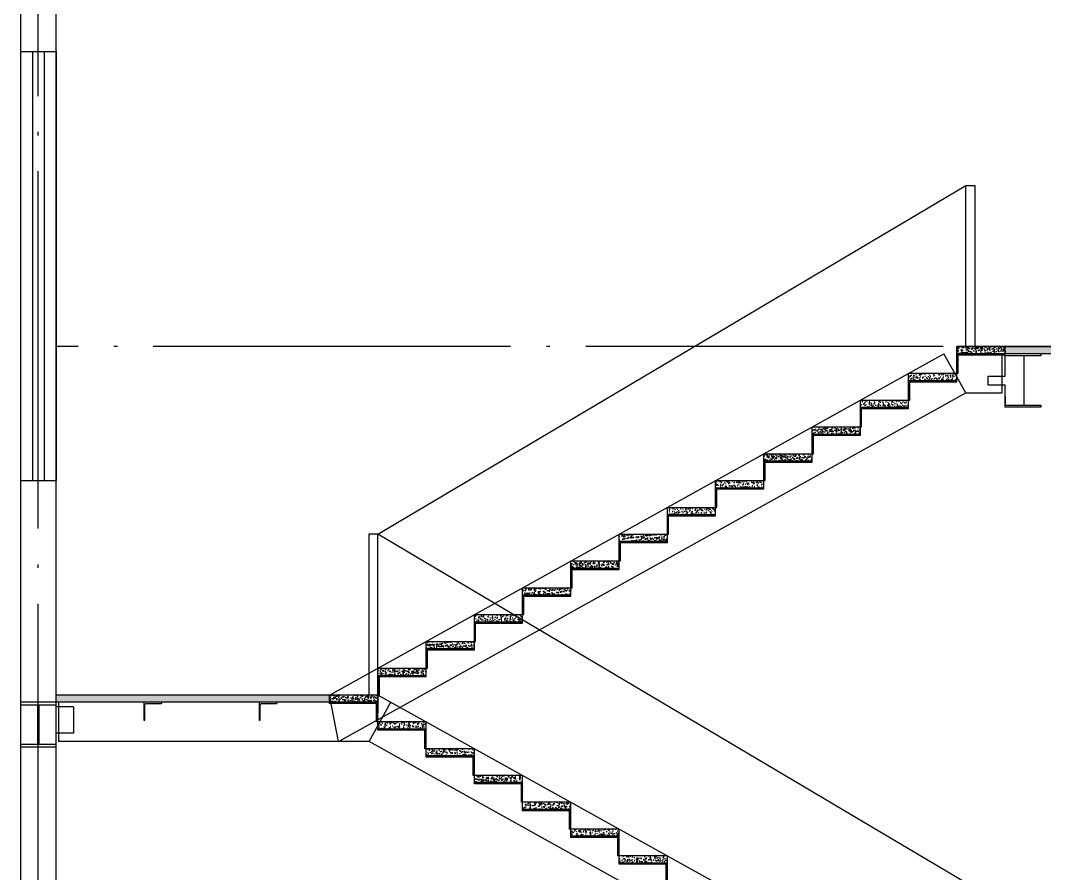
# Model space of a CAD drawing. Extents: x -518586 to 1253874, y -62343 to 661177.
# Drawn here: x 1136992 to 1148451, y 5269 to 14814 of the extents above; entities that cross this region are included whole.
import ezdxf

# ---------------------------------------------------------------- set-up
doc = ezdxf.new("R2010")
doc.units = 0
doc.header["$LTSCALE"] = 1000
doc.header["$MEASUREMENT"] = 0
doc.linetypes.add('DOTE', pattern=[2.42, 2, -0.2, 0.02, -0.2])
for name, color, linetype in [('3T_WOOD', 21, 'Continuous'), ('BEAM_CON', 4, 'Continuous'), ('DOTE', 9, 'DOTE'), ('S_STAIR', 2, 'Continuous'), ('WALL', 6, 'Continuous'), ('尺寸线', 3, 'Continuous')]:
    doc.layers.add(name, color=color, linetype=linetype)
doc.layers.add('基础堆坡', color=40, linetype='Continuous', lineweight=25)
doc.layers.add('柱构件', color=7, linetype='Continuous', lineweight=25, true_color=0xffff94)
pattern_1 = [(130, (2096280.245, -774378.07), (-35.8629732, -3.1376036), [3.7499962, -41.2499587]), (185, (2096280.245, -774378.07), (6.9375597, 37.609569), [2.999997, -32.999967]), (79.5486, (2096277.256, -774378.33), (-28.9254401, 34.4719426), [3.1870063, -35.0570705]), (133.8158, (2096280.245, -774368.07), (-53.361999, -8.2759424), [5.6249944, -61.874938]), (83.3644, (2096275.8, -774368.76), (-46.7330885, 48.7058448), [4.7805096, -52.5855974]), (188.8158, (2096280.245, -774368.07), (-46.7330505, 48.7058813), [4.4999955, -49.4999504]), (159, (2096275.245, -774370.57), (-29.8453227, -20.1309244), [3.7499962, -41.2499587]), (214, (2096275.245, -774370.57), (-12.1657544, 36.257466), [2.999997, -32.999967]), (108.5486, (2096272.758, -774372.246), (-42.0110894, 16.1265087), [3.1870063, -35.0570705]), (142.5, (2096280.245, -774378.069), (-0.60799216, 16.64467603), [0, -32.59996737, 0, -33.49996647, 0, -33.12496684]), (172.5, (2096280.245, -774378.069), (-13.1534637, 19.72056585), [0, -19.09998088, 0, -31.84996812, 0, -12.62498736]), (212.5, (2096291.395, -774378.069), (-26.69109509, -1.12774246), [0, -12.4999875, 0, -38.99996096, 0, -51.7499482]), (222.5, (2096296.395, -774378.069), (-29.15927928, 5.0052441), [0, -16.24998373, 0, -25.89997407, 0, -36.7499632])]
pattern_2 = [(135, (2096280.245, -774378.069), (5.612654457, 5.612654457), [])]
pattern_3 = [(50, (184942.75, -772428.07), (35.8629732, -3.1376036), [3.7499962, -41.2499587]), (355, (184942.75, -772428.07), (-6.9375597, 37.609569), [2.999997, -32.999967]), (100.4514, (184945.737, -772428.332), (28.9254401, 34.4719426), [3.1870063, -35.0570705]), (46.1842, (184942.75, -772418.07), (53.361999, -8.2759424), [5.6249944, -61.874938]), (96.6356, (184947.196, -772418.76), (46.7330885, 48.7058448), [4.7805096, -52.5855974]), (351.1842, (184942.75, -772418.07), (46.7330505, 48.7058813), [4.4999955, -49.4999504]), (21, (184947.75, -772420.57), (29.8453227, -20.1309244), [3.7499962, -41.2499587]), (326, (184947.75, -772420.57), (12.1657544, 36.257466), [2.999997, -32.999967]), (71.4514, (184950.236, -772422.25), (42.0110894, 16.1265087), [3.1870063, -35.0570705]), (37.5, (184942.749, -772428.071), (0.60799216, 16.64467603), [0, -32.59996737, 0, -33.49996647, 0, -33.12496684]), (7.5, (184942.749, -772428.07), (13.1534637, 19.72056585), [0, -19.09998088, 0, -31.84996812, 0, -12.62498736]), (327.5, (184931.599, -772428.071), (26.69109509, -1.12774246), [0, -12.4999875, 0, -38.99996096, 0, -51.7499482]), (317.5, (184926.6, -772428.07), (29.15927928, 5.0052441), [0, -16.24998373, 0, -25.89997407, 0, -36.7499632])]
pattern_4 = [(45, (184942.749, -772428.071), (-5.612654457, 5.612654457), [])]

# ---------------------------------------------------------------- blocks, each defined once
blk = doc.blocks.new('0174')
at = {"layer": 'WALL'}
h = blk.add_hatch(dxfattribs=at)
h.set_pattern_fill('ANSI31', color=0, scale=4.999995, style=0)
h.set_pattern_definition(pattern_4)
h.paths.add_polyline_path([(1142501.5, 16332.9), (1142231.5, 16332.9), (1142231.5, 16272.9), (1142231.5, 16222.9), (1142238.5, 16222.9), (1142238.5, 16325.9), (1142501.5, 16325.9)])
h = blk.add_hatch(dxfattribs=at)
h.set_pattern_fill('ANSI31', color=0, scale=4.999995, style=0)
h.set_pattern_definition(pattern_4)
h.paths.add_polyline_path([(1142231.5, 16182.9), (1141961.5, 16182.9), (1141961.5, 16072.9), (1141968.5, 16072.9), (1141968.5, 16175.9), (1142231.5, 16175.9)])
h = blk.add_hatch(dxfattribs=at)
h.set_pattern_fill('ANSI31', color=0, scale=4.999995, style=0)
h.set_pattern_definition(pattern_4)
h.paths.add_polyline_path([(1141961.5, 16032.9), (1141691.5, 16032.9), (1141691.5, 15922.9), (1141698.5, 15922.9), (1141698.5, 16025.9), (1141961.5, 16025.9)])
h = blk.add_hatch(dxfattribs=at)
h.set_pattern_fill('ANSI31', color=0, scale=4.999995, style=0)
h.set_pattern_definition(pattern_4)
h.paths.add_polyline_path([(1141691.5, 15882.9), (1141421.5, 15882.9), (1141421.5, 15772.9), (1141428.5, 15772.9), (1141428.5, 15875.9), (1141691.5, 15875.9)])
h = blk.add_hatch(dxfattribs=at)
h.set_pattern_fill('ANSI31', color=0, scale=4.999995, style=0)
h.set_pattern_definition(pattern_4)
h.paths.add_polyline_path([(1141421.5, 15732.9), (1141151.5, 15732.9), (1141151.5, 15622.9), (1141158.5, 15622.9), (1141158.5, 15725.9), (1141421.5, 15725.9)])
h = blk.add_hatch(dxfattribs=at)
h.set_pattern_fill('ANSI31', color=0, scale=4.999995, style=0)
h.set_pattern_definition(pattern_4)
h.paths.add_polyline_path([(1141151.5, 15582.9), (1140881.5, 15582.9), (1140881.5, 15472.9), (1140888.5, 15472.9), (1140888.5, 15575.9), (1141151.5, 15575.9)])
h = blk.add_hatch(dxfattribs=at)
h.set_pattern_fill('ANSI31', color=0, scale=4.999995, style=0)
h.set_pattern_definition(pattern_4)
h.paths.add_polyline_path([(1140881.5, 15432.9), (1140611.5, 15432.9), (1140611.5, 15322.9), (1140618.5, 15322.9), (1140618.5, 15425.9), (1140881.5, 15425.9)])
h = blk.add_hatch(dxfattribs=at)
h.set_pattern_fill('ANSI31', color=0, scale=4.999995, style=0)
h.set_pattern_definition(pattern_4)
h.paths.add_polyline_path([(1140341.5, 15172.9), (1140348.5, 15172.9), (1140348.5, 15275.9), (1140611.5, 15275.9), (1140611.5, 15282.9), (1140341.5, 15282.9)])
h = blk.add_hatch(dxfattribs=at)
h.set_pattern_fill('ANSI31', color=0, scale=4.999995, style=0)
h.set_pattern_definition(pattern_4)
h.paths.add_polyline_path([(1140341.5, 15132.9), (1140071.5, 15132.9), (1140071.5, 15022.9), (1140078.5, 15022.9), (1140078.5, 15125.9), (1140341.5, 15125.9)])
h = blk.add_hatch(dxfattribs=at)
h.set_pattern_fill('ANSI31', color=0, scale=4.999995, style=0)
h.set_pattern_definition(pattern_4)
h.paths.add_polyline_path([(1140071.5, 14982.9), (1139801.5, 14982.9), (1139801.5, 14872.9), (1139808.5, 14872.9), (1139808.5, 14975.9), (1140071.5, 14975.9)])
h = blk.add_hatch(dxfattribs=at)
h.set_pattern_fill('ANSI31', color=0, scale=4.999995, style=0)
h.set_pattern_definition(pattern_4)
h.paths.add_polyline_path([(1139801.5, 14832.9), (1139531.5, 14832.9), (1139531.5, 14722.9), (1139538.5, 14722.9), (1139538.5, 14825.9), (1139801.5, 14825.9)])
h = blk.add_hatch(dxfattribs=at)
h.set_pattern_fill('ANSI31', color=0, scale=4.999995, style=0)
h.set_pattern_definition(pattern_4)
h.paths.add_polyline_path([(1139261.5, 14572.9), (1139268.5, 14572.9), (1139268.5, 14675.9), (1139531.5, 14675.9), (1139531.5, 14682.9), (1139261.5, 14682.9)])
h = blk.add_hatch(dxfattribs=at)
h.set_pattern_fill('ANSI31', color=0, scale=4.999995, style=0)
h.set_pattern_definition(pattern_4)
h.paths.add_polyline_path([(1139261.5, 14532.9), (1138991.5, 14532.9), (1138991.5, 14422.9), (1138998.5, 14422.9), (1138998.5, 14525.9), (1139261.5, 14525.9)])
h = blk.add_hatch(dxfattribs=at)
h.set_pattern_fill('ANSI31', color=0, scale=4.999995, style=0)
h.set_pattern_definition(pattern_2)
h.paths.add_polyline_path([(1138721.5, 14382.9), (1138991.5, 14382.9), (1138991.5, 14322.9), (1138991.5, 14272.9), (1138984.5, 14272.9), (1138984.5, 14375.9), (1138721.5, 14375.9)])
h = blk.add_hatch(dxfattribs=at)
h.set_pattern_fill('ANSI31', color=0, scale=4.999995, style=0)
h.set_pattern_definition(pattern_2)
h.paths.add_polyline_path([(1138991.5, 14232.9), (1139261.5, 14232.9), (1139261.5, 14122.9), (1139254.5, 14122.9), (1139254.5, 14225.9), (1138991.5, 14225.9)])
h = blk.add_hatch(dxfattribs=at)
h.set_pattern_fill('ANSI31', color=0, scale=4.999995, style=0)
h.set_pattern_definition(pattern_2)
h.paths.add_polyline_path([(1139261.5, 14082.9), (1139531.5, 14082.9), (1139531.5, 13972.9), (1139524.5, 13972.9), (1139524.5, 14075.9), (1139261.5, 14075.9)])
h = blk.add_hatch(dxfattribs=at)
h.set_pattern_fill('ANSI31', color=0, scale=4.999995, style=0)
h.set_pattern_definition(pattern_2)
h.paths.add_polyline_path([(1139531.5, 13932.9), (1139801.5, 13932.9), (1139801.5, 13822.9), (1139794.5, 13822.9), (1139794.5, 13925.9), (1139531.5, 13925.9)])
h = blk.add_hatch(dxfattribs=at)
h.set_pattern_fill('ANSI31', color=0, scale=4.999995, style=0)
h.set_pattern_definition(pattern_2)
h.paths.add_polyline_path([(1139801.5, 13782.9), (1140071.5, 13782.9), (1140071.5, 13672.9), (1140064.5, 13672.9), (1140064.5, 13775.9), (1139801.5, 13775.9)])
h = blk.add_hatch(dxfattribs=at)
h.set_pattern_fill('ANSI31', color=0, scale=4.999995, style=0)
h.set_pattern_definition(pattern_2)
h.paths.add_polyline_path([(1140071.5, 13632.9), (1140341.5, 13632.9), (1140341.5, 13522.9), (1140334.5, 13522.9), (1140334.5, 13625.9), (1140071.5, 13625.9)])
h = blk.add_hatch(dxfattribs=at)
h.set_pattern_fill('ANSI31', color=0, scale=4.999995, style=0)
h.set_pattern_definition(pattern_2)
h.paths.add_polyline_path([(1140341.5, 13482.9), (1140611.5, 13482.9), (1140611.5, 13372.9), (1140604.5, 13372.9), (1140604.5, 13475.9), (1140341.5, 13475.9)])
at = {"layer": '基础堆坡'}
h = blk.add_hatch(dxfattribs=at)
h.set_pattern_fill('混凝土', color=256, scale=4.999995, style=0)
h.set_pattern_definition(pattern_3)
h.paths.add_polyline_path([(1142231.5, 16332.9), (1142231.5, 16372.9), (1142501.5, 16372.9), (1142501.5, 16332.9)])
h = blk.add_hatch(dxfattribs=at)
h.set_pattern_fill('混凝土', color=256, scale=4.999995, style=0)
h.set_pattern_definition(pattern_1)
h.paths.add_polyline_path([(1142501.5, 16332.9), (1142501.5, 16372.9), (1145091.5, 16372.9), (1145091.5, 16332.9)])
h = blk.add_hatch(dxfattribs=at)
h.set_pattern_fill('混凝土', color=256, scale=4.999995, style=0)
h.set_pattern_definition(pattern_3)
h.paths.add_polyline_path([(1141961.5, 16182.9), (1141961.5, 16222.9), (1142231.5, 16222.9), (1142231.5, 16182.9)])
h = blk.add_hatch(dxfattribs=at)
h.set_pattern_fill('混凝土', color=256, scale=4.999995, style=0)
h.set_pattern_definition(pattern_3)
h.paths.add_polyline_path([(1141691.5, 16032.9), (1141691.5, 16072.9), (1141961.5, 16072.9), (1141961.5, 16032.9)])
h = blk.add_hatch(dxfattribs=at)
h.set_pattern_fill('混凝土', color=256, scale=4.999995, style=0)
h.set_pattern_definition(pattern_3)
h.paths.add_polyline_path([(1141421.5, 15882.9), (1141421.5, 15922.9), (1141691.5, 15922.9), (1141691.5, 15882.9)])
h = blk.add_hatch(dxfattribs=at)
h.set_pattern_fill('混凝土', color=256, scale=4.999995, style=0)
h.set_pattern_definition(pattern_3)
h.paths.add_polyline_path([(1141151.5, 15732.9), (1141151.5, 15772.9), (1141421.5, 15772.9), (1141421.5, 15732.9)])
h = blk.add_hatch(dxfattribs=at)
h.set_pattern_fill('混凝土', color=256, scale=4.999995, style=0)
h.set_pattern_definition(pattern_3)
h.paths.add_polyline_path([(1140881.5, 15582.9), (1140881.5, 15622.9), (1141151.5, 15622.9), (1141151.5, 15582.9)])
h = blk.add_hatch(dxfattribs=at)
h.set_pattern_fill('混凝土', color=256, scale=4.999995, style=0)
h.set_pattern_definition(pattern_3)
h.paths.add_polyline_path([(1140611.5, 15432.9), (1140611.5, 15472.9), (1140881.5, 15472.9), (1140881.5, 15432.9)])
h = blk.add_hatch(dxfattribs=at)
h.set_pattern_fill('混凝土', color=256, scale=4.999995, style=0)
h.set_pattern_definition(pattern_3)
h.paths.add_polyline_path([(1140341.5, 15282.9), (1140341.5, 15322.9), (1140611.5, 15322.9), (1140611.5, 15282.9)])
h = blk.add_hatch(dxfattribs=at)
h.set_pattern_fill('混凝土', color=256, scale=4.999995, style=0)
h.set_pattern_definition(pattern_3)
h.paths.add_polyline_path([(1140071.5, 15132.9), (1140071.5, 15172.9), (1140341.5, 15172.9), (1140341.5, 15132.9)])
h = blk.add_hatch(dxfattribs=at)
h.set_pattern_fill('混凝土', color=256, scale=4.999995, style=0)
h.set_pattern_definition(pattern_3)
h.paths.add_polyline_path([(1140071.5, 15022.9), (1140071.5, 14982.9), (1139801.5, 14982.9), (1139801.5, 15022.9)])
h = blk.add_hatch(dxfattribs=at)
h.set_pattern_fill('混凝土', color=256, scale=4.999995, style=0)
h.set_pattern_definition(pattern_3)
h.paths.add_polyline_path([(1139801.5, 14872.9), (1139801.5, 14832.9), (1139531.5, 14832.9), (1139531.5, 14872.9)])
h = blk.add_hatch(dxfattribs=at)
h.set_pattern_fill('混凝土', color=256, scale=4.999995, style=0)
h.set_pattern_definition(pattern_3)
h.paths.add_polyline_path([(1139531.5, 14722.9), (1139531.5, 14682.9), (1139261.5, 14682.9), (1139261.5, 14722.9)])
h = blk.add_hatch(dxfattribs=at)
h.set_pattern_fill('混凝土', color=256, scale=4.999995, style=0)
h.set_pattern_definition(pattern_3)
h.paths.add_polyline_path([(1138991.5, 14572.9), (1138991.5, 14532.9), (1139261.5, 14532.9), (1139261.5, 14572.9)])
h = blk.add_hatch(dxfattribs=at)
h.set_pattern_fill('混凝土', color=256, scale=4.999995, style=0)
h.set_pattern_definition(pattern_1)
h.paths.add_polyline_path([(1137191.5, 14382.9), (1137191.5, 14422.9), (1138721.5, 14422.9), (1138721.5, 14382.9)])
h = blk.add_hatch(dxfattribs=at)
h.set_pattern_fill('混凝土', color=256, scale=4.999995, style=0)
h.set_pattern_definition(pattern_1)
h.paths.add_polyline_path([(1138991.5, 14422.9), (1138991.5, 14382.9), (1138721.5, 14382.9), (1138721.5, 14422.9)])
h = blk.add_hatch(dxfattribs=at)
h.set_pattern_fill('混凝土', color=256, scale=4.999995, style=0)
h.set_pattern_definition(pattern_1)
h.paths.add_polyline_path([(1138991.5, 14232.9), (1138991.5, 14272.9), (1139261.5, 14272.9), (1139261.5, 14232.9)])
h = blk.add_hatch(dxfattribs=at)
h.set_pattern_fill('混凝土', color=256, scale=4.999995, style=0)
h.set_pattern_definition(pattern_1)
h.paths.add_polyline_path([(1139261.5, 14082.9), (1139261.5, 14122.9), (1139531.5, 14122.9), (1139531.5, 14082.9)])
h = blk.add_hatch(dxfattribs=at)
h.set_pattern_fill('混凝土', color=256, scale=4.999995, style=0)
h.set_pattern_definition(pattern_1)
h.paths.add_polyline_path([(1139531.5, 13932.9), (1139531.5, 13972.9), (1139801.5, 13972.9), (1139801.5, 13932.9)])
h = blk.add_hatch(dxfattribs=at)
h.set_pattern_fill('混凝土', color=256, scale=4.999995, style=0)
h.set_pattern_definition(pattern_1)
h.paths.add_polyline_path([(1139801.5, 13782.9), (1139801.5, 13822.9), (1140071.5, 13822.9), (1140071.5, 13782.9)])
h = blk.add_hatch(dxfattribs=at)
h.set_pattern_fill('混凝土', color=256, scale=4.999995, style=0)
h.set_pattern_definition(pattern_1)
h.paths.add_polyline_path([(1140071.5, 13632.9), (1140071.5, 13672.9), (1140341.5, 13672.9), (1140341.5, 13632.9)])
h = blk.add_hatch(dxfattribs=at)
h.set_pattern_fill('混凝土', color=256, scale=4.999995, style=0)
h.set_pattern_definition(pattern_1)
h.paths.add_polyline_path([(1140341.5, 13482.9), (1140341.5, 13522.9), (1140611.5, 13522.9), (1140611.5, 13482.9)])
at = {"layer": '3T_WOOD'}
for p, q in [((1142484.2, 16112.9), (1142484.2, 16325.9)), ((1142501.5, 16206.5), (1142501.5, 16320.9)), ((1142405.1, 16206.5), (1142405.1, 16159.3)), ((1142405.1, 16206.5), (1142501.5, 16206.5)), ((1142405.1, 16159.3), (1142501.5, 16159.3)), ((1142501.5, 16044.9), (1142501.5, 16159.3)), ((1142280.6, 16112.9), (1142484.2, 16112.9)), ((1142501.5, 16093.7), (1142501.5, 16044.9))]:
    blk.add_line(p, q, dxfattribs=at)
at = {"layer": 'BEAM_CON'}
for p, q in [((1136991.5, 18022.9), (1137191.5, 18022.9)), ((1136991.5, 18022.9), (1136991.5, 15622.9)), ((1137058.2, 18022.9), (1137058.2, 15622.9)), ((1137124.8, 18022.9), (1137124.8, 15622.9)), ((1137191.5, 18022.9), (1137191.5, 15622.9)), ((1136991.5, 15622.9), (1137191.5, 15622.9))]:
    blk.add_line(p, q, dxfattribs=at)
for points in [[(1137682, 14382.9), (1137682, 14282.1), (1137686.3, 14282.1, 0.414214), (1137688.4, 14284.3), (1137688.4, 14365.3, -0.414214), (1137699.6, 14376.5), (1137780.7, 14376.5, 0.414214), (1137782.8, 14378.7), (1137782.8, 14382.9)], [(1138327.3, 14382.9), (1138327.3, 14282.1), (1138331.5, 14282.1, 0.414214), (1138333.7, 14284.3), (1138333.7, 14365.3, -0.414214), (1138344.9, 14376.5), (1138425.9, 14376.5, 0.414214), (1138428.1, 14378.7), (1138428.1, 14382.9)]]:
    blk.add_lwpolyline(points, format="xyb", close=True, dxfattribs=at)
at = {"layer": 'DOTE', "color": 251}
for p, q in [((1137091.5, 8094), (1137091.5, 21580)), ((1146994.4, 16372.9), (1137191.5, 16372.9))]:
    blk.add_line(p, q, dxfattribs=at)
at = {"layer": 'S_STAIR'}
for p, q in [((1138721.5, 14422.9), (1142158.6, 16332.4)), ((1142231.5, 16222.9), (1142231.5, 16372.9)), ((1142231.5, 16372.9), (1142231.5, 16272.9)), ((1142231.5, 16372.9), (1145091.5, 16372.9)), ((1142231.5, 16332.9), (1142501.5, 16332.9)), ((1142238.5, 16325.9), (1142501.5, 16325.9)), ((1142238.5, 16222.9), (1142238.5, 16325.9)), ((1141961.5, 16072.9), (1141961.5, 16222.9)), ((1141961.5, 16222.9), (1142231.5, 16222.9)), ((1141961.5, 16025.9), (1141961.5, 16222.9)), ((1141961.5, 16222.9), (1142238.5, 16222.9)), ((1141961.5, 16182.9), (1142231.5, 16182.9)), ((1141968.5, 16175.9), (1142231.5, 16175.9)), ((1141968.5, 16072.9), (1141968.5, 16175.9)), ((1138770.6, 14162.9), (1142280.6, 16112.9)), ((1141691.5, 15922.9), (1141691.5, 16072.9)), ((1141691.5, 16072.9), (1141961.5, 16072.9)), ((1141691.5, 16072.9), (1141968.5, 16072.9)), ((1141691.5, 15875.9), (1141691.5, 16072.9)), ((1141691.5, 16032.9), (1141961.5, 16032.9)), ((1141698.5, 16025.9), (1141961.5, 16025.9)), ((1141698.5, 15922.9), (1141698.5, 16025.9)), ((1141421.5, 15772.9), (1141421.5, 15922.9)), ((1141421.5, 15922.9), (1141691.5, 15922.9)), ((1141421.5, 15922.9), (1141698.5, 15922.9)), ((1141421.5, 15725.9), (1141421.5, 15922.9)), ((1141421.5, 15882.9), (1141691.5, 15882.9)), ((1141428.5, 15875.9), (1141691.5, 15875.9)), ((1141428.5, 15772.9), (1141428.5, 15875.9)), ((1141151.5, 15622.9), (1141151.5, 15772.9)), ((1141151.5, 15772.9), (1141421.5, 15772.9)), ((1141151.5, 15772.9), (1141428.5, 15772.9)), ((1141151.5, 15575.9), (1141151.5, 15772.9)), ((1141151.5, 15732.9), (1141421.5, 15732.9)), ((1141158.5, 15725.9), (1141421.5, 15725.9)), ((1141158.5, 15622.9), (1141158.5, 15725.9)), ((1140881.5, 15472.9), (1140881.5, 15622.9)), ((1140881.5, 15622.9), (1141151.5, 15622.9)), ((1140881.5, 15622.9), (1141158.5, 15622.9)), ((1140881.5, 15425.9), (1140881.5, 15622.9)), ((1140881.5, 15582.9), (1141151.5, 15582.9)), ((1140888.5, 15575.9), (1141151.5, 15575.9)), ((1140888.5, 15472.9), (1140888.5, 15575.9)), ((1140611.5, 15322.9), (1140611.5, 15472.9)), ((1140611.5, 15472.9), (1140881.5, 15472.9)), ((1140611.5, 15472.9), (1140888.5, 15472.9)), ((1140611.5, 15275.9), (1140611.5, 15472.9)), ((1140611.5, 15432.9), (1140881.5, 15432.9)), ((1140618.5, 15425.9), (1140881.5, 15425.9)), ((1140618.5, 15322.9), (1140618.5, 15425.9)), ((1140341.5, 15172.9), (1140341.5, 15322.9)), ((1140341.5, 15322.9), (1140611.5, 15322.9)), ((1140341.5, 15322.9), (1140618.5, 15322.9)), ((1140341.5, 15125.9), (1140341.5, 15322.9)), ((1140341.5, 15282.9), (1140611.5, 15282.9)), ((1140348.5, 15275.9), (1140611.5, 15275.9)), ((1140348.5, 15172.9), (1140348.5, 15275.9)), ((1140071.5, 15022.9), (1140071.5, 15172.9)), ((1140071.5, 15172.9), (1140341.5, 15172.9)), ((1140071.5, 15172.9), (1140348.5, 15172.9)), ((1140071.5, 14975.9), (1140071.5, 15172.9)), ((1140071.5, 15132.9), (1140341.5, 15132.9)), ((1140078.5, 15125.9), (1140341.5, 15125.9)), ((1140078.5, 15022.9), (1140078.5, 15125.9)), ((1139801.5, 14872.9), (1139801.5, 15022.9)), ((1139801.5, 15022.9), (1140071.5, 15022.9)), ((1139801.5, 15022.9), (1140078.5, 15022.9)), ((1139801.5, 14825.9), (1139801.5, 15022.9)), ((1139801.5, 14982.9), (1140071.5, 14982.9)), ((1139808.5, 14975.9), (1140071.5, 14975.9)), ((1139808.5, 14872.9), (1139808.5, 14975.9)), ((1139531.5, 14722.9), (1139531.5, 14872.9)), ((1139531.5, 14872.9), (1139801.5, 14872.9)), ((1139531.5, 14872.9), (1139808.5, 14872.9)), ((1139531.5, 14675.9), (1139531.5, 14872.9)), ((1139531.5, 14832.9), (1139801.5, 14832.9)), ((1139538.5, 14825.9), (1139801.5, 14825.9)), ((1139538.5, 14722.9), (1139538.5, 14825.9)), ((1139261.5, 14525.9), (1139261.5, 14722.9)), ((1139261.5, 14722.9), (1139531.5, 14722.9)), ((1139261.5, 14722.9), (1139538.5, 14722.9)), ((1139261.5, 14682.9), (1139531.5, 14682.9)), ((1139268.5, 14572.9), (1139268.5, 14675.9)), ((1139268.5, 14675.9), (1139531.5, 14675.9)), ((1138991.5, 14422.9), (1138991.5, 14572.9)), ((1138991.5, 14572.9), (1139268.5, 14572.9)), ((1138991.5, 14532.9), (1139261.5, 14532.9)), ((1138991.5, 14532.9), (1138991.5, 14422.9)), ((1138998.5, 14525.9), (1139261.5, 14525.9)), ((1138998.5, 14525.9), (1138998.5, 14422.9)), ((1138991.5, 14422.9), (1137191.5, 14422.9)), ((1137206.5, 14162.9), (1137206.5, 14382.9)), ((1138991.5, 14382.9), (1138721.5, 14382.9)), ((1138991.5, 14272.9), (1138991.5, 14422.9)), ((1138991.5, 14422.9), (1138991.5, 14322.9)), ((1142501.5, 12472.9), (1138991.5, 14422.9)), ((1138984.5, 14375.9), (1138721.5, 14375.9)), ((1138984.5, 14272.9), (1138984.5, 14375.9)), ((1139261.5, 14272.9), (1138984.5, 14272.9)), ((1139261.5, 14272.9), (1138991.5, 14272.9)), ((1139261.5, 14122.9), (1139261.5, 14272.9)), ((1139261.5, 14075.9), (1139261.5, 14272.9)), ((1139261.5, 14232.9), (1138991.5, 14232.9)), ((1139254.5, 14225.9), (1138991.5, 14225.9)), ((1139254.5, 14122.9), (1139254.5, 14225.9)), ((1138942.4, 14162.9), (1137206.5, 14162.9)), ((1142452.4, 12212.9), (1138942.4, 14162.9)), ((1139531.5, 14122.9), (1139254.5, 14122.9)), ((1139531.5, 14122.9), (1139261.5, 14122.9)), ((1139531.5, 13972.9), (1139531.5, 14122.9)), ((1139531.5, 13925.9), (1139531.5, 14122.9)), ((1139531.5, 14082.9), (1139261.5, 14082.9)), ((1139524.5, 14075.9), (1139261.5, 14075.9)), ((1139524.5, 13972.9), (1139524.5, 14075.9)), ((1139801.5, 13972.9), (1139524.5, 13972.9)), ((1139801.5, 13972.9), (1139531.5, 13972.9)), ((1139801.5, 13932.9), (1139531.5, 13932.9)), ((1139794.5, 13925.9), (1139531.5, 13925.9)), ((1139794.5, 13822.9), (1139794.5, 13925.9)), ((1139801.5, 13822.9), (1139801.5, 13972.9)), ((1139801.5, 13775.9), (1139801.5, 13972.9)), ((1140071.5, 13822.9), (1139794.5, 13822.9)), ((1140071.5, 13822.9), (1139801.5, 13822.9)), ((1140071.5, 13672.9), (1140071.5, 13822.9)), ((1140071.5, 13625.9), (1140071.5, 13822.9)), ((1140071.5, 13782.9), (1139801.5, 13782.9)), ((1140064.5, 13775.9), (1139801.5, 13775.9)), ((1140064.5, 13672.9), (1140064.5, 13775.9)), ((1140341.5, 13672.9), (1140064.5, 13672.9)), ((1140341.5, 13672.9), (1140071.5, 13672.9)), ((1140341.5, 13522.9), (1140341.5, 13672.9)), ((1140341.5, 13475.9), (1140341.5, 13672.9)), ((1140341.5, 13632.9), (1140071.5, 13632.9)), ((1140334.5, 13625.9), (1140071.5, 13625.9)), ((1140334.5, 13522.9), (1140334.5, 13625.9)), ((1140611.5, 13522.9), (1140334.5, 13522.9)), ((1140611.5, 13522.9), (1140341.5, 13522.9)), ((1140611.5, 13372.9), (1140611.5, 13522.9)), ((1140611.5, 13325.9), (1140611.5, 13522.9)), ((1140611.5, 13482.9), (1140341.5, 13482.9)), ((1140604.5, 13475.9), (1140341.5, 13475.9)), ((1140604.5, 13372.9), (1140604.5, 13475.9))]:
    blk.add_line(p, q, dxfattribs=at)
at = {"layer": 'WALL', "color": 0}
for p, q in [((1136991.5, 21580), (1136991.5, 8572.9)), ((1138991.5, 15322.9), (1142281.5, 17272.9)), ((1142281.5, 16372.9), (1142281.5, 17272.9)), ((1142281.5, 17272.9), (1142331.5, 17272.9)), ((1142331.5, 17272.9), (1142331.5, 16372.9)), ((1142280.6, 16112.9), (1142158.6, 16332.4)), ((1142501.5, 16325.9), (1142501.5, 16372.9)), ((1142501.5, 16332.9), (1145091.5, 16332.9)), ((1142231.5, 16175.9), (1142231.5, 16222.9)), ((1138991.5, 15322.9), (1138941.5, 15322.9)), ((1138941.5, 15322.9), (1138941.5, 14422.9)), ((1138991.5, 14422.9), (1138991.5, 15322.9)), ((1142281.5, 13372.9), (1138991.5, 15322.9)), ((1137191.5, 14382.9), (1136991.5, 14382.9)), ((1138721.5, 14382.9), (1136991.5, 14382.9)), ((1138721.5, 14375.9), (1138721.5, 14422.9)), ((1138770.6, 14162.9), (1138721.5, 14422.9)), ((1138942.4, 14162.9), (1139064.4, 14382.4)), ((1138991.5, 14225.9), (1138991.5, 14272.9))]:
    blk.add_line(p, q, dxfattribs=at)
at = {"layer": '基础堆坡'}
for p, q in [((1137287.9, 14356.5), (1137191.5, 14356.5)), ((1137287.9, 14356.5), (1137287.9, 14209.3)), ((1137287.9, 14209.3), (1137191.5, 14209.3))]:
    blk.add_line(p, q, dxfattribs=at)
at = {"layer": '尺寸线', "color": 0}
for p, q in [((1137191.5, 12172.9), (1137191.5, 21580)), ((1137191.5, 12172.9), (1137191.5, 21580)), ((1145091.5, 16372.9), (1142231.5, 16372.9))]:
    blk.add_line(p, q, dxfattribs=at)
at = {"layer": '柱构件'}
for p, q in [((1142501.5, 16349.4), (1142501.5, 16335.4)), ((1142501.5, 16320.9), (1142501.5, 16332.9)), ((1142701.5, 16332.9), (1142701.5, 16320.9)), ((1142701.5, 16320.9), (1142501.5, 16320.9)), ((1142606.5, 16320.9), (1142606.5, 16044.9)), ((1142501.5, 16032.9), (1142501.5, 16044.9)), ((1142501.5, 16044.9), (1142701.5, 16044.9)), ((1142701.5, 16044.9), (1142701.5, 16032.9)), ((1142701.5, 16032.9), (1142501.5, 16032.9)), ((1137191.5, 14382.9), (1136991.5, 14382.9)), ((1136991.5, 14368.9), (1137191.5, 14368.9)), ((1137086.5, 14368.9), (1137086.5, 14146.9)), ((1137096.5, 14146.9), (1137096.5, 14368.9)), ((1137191.5, 14146.9), (1136991.5, 14146.9)), ((1136991.5, 14132.9), (1137191.5, 14132.9))]:
    blk.add_line(p, q, dxfattribs=at)

msp = doc.modelspace()

# ---------------------------------------------------------------- block references
at = {"layer": '尺寸线', "color": 0, "xscale": 2, "yscale": 2, "zscale": 2}
msp.add_blockref('0174', (-1136992, -21580), dxfattribs=at)

doc.saveas('drawing.dxf')
